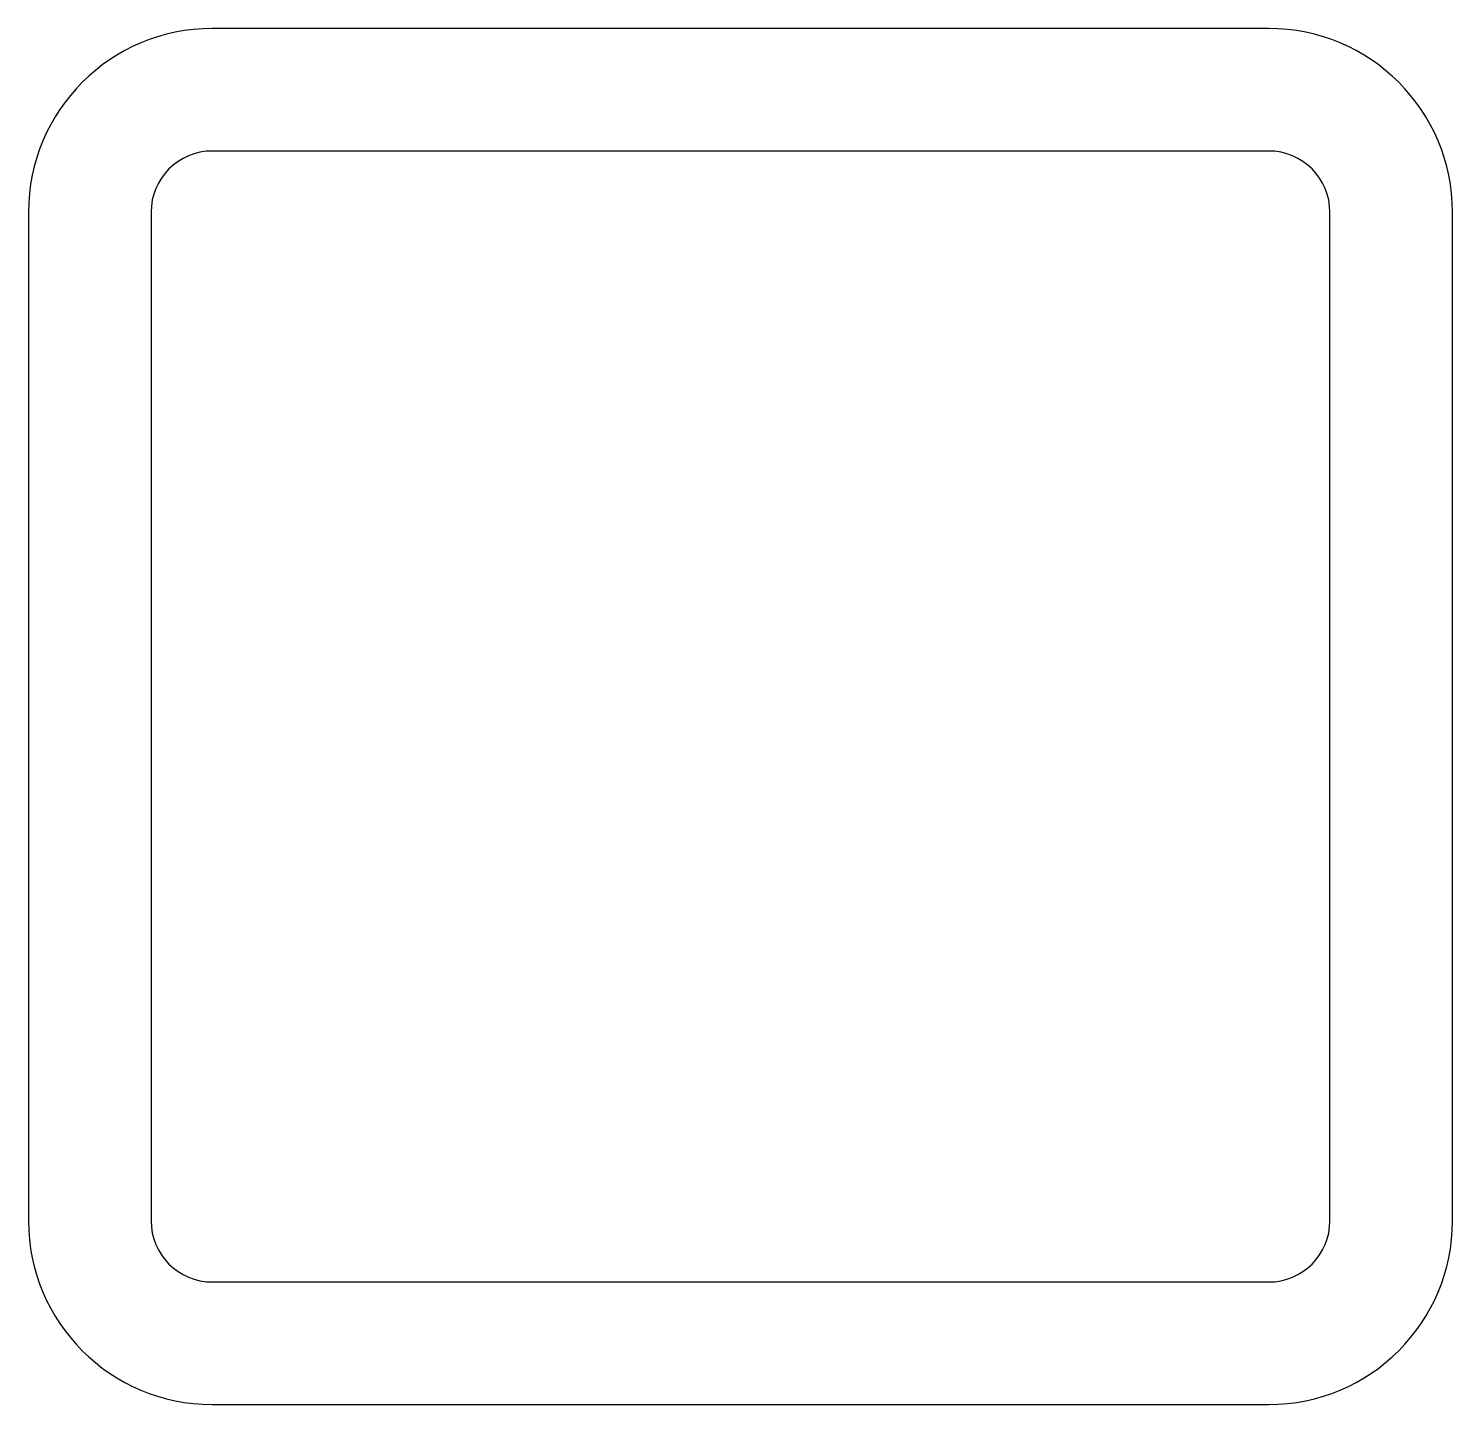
# Model space of a CAD drawing. Header units: millimetres. Extents: x 9.2 to 20.9, y -29.5 to -18.2.
import ezdxf

# ---------------------------------------------------------------- set-up
doc = ezdxf.new("R2010")
doc.units = ezdxf.units.MM
doc.layers.add('Sketch001', color=7, linetype='CONTINUOUS')

msp = doc.modelspace()

# ---------------------------------------------------------------- linework, layer by layer
at = {"layer": 'Sketch001'}
for p, q in [((19.37, -18.23), (10.75, -18.23)), ((19.37, -19.23), (10.75, -19.23)), ((9.25, -19.73), (9.25, -27.96)), ((10.25, -19.73), (10.25, -27.96)), ((19.87, -27.96), (19.87, -19.73)), ((20.87, -27.96), (20.87, -19.73)), ((10.75, -28.46), (19.37, -28.46)), ((10.75, -29.46), (19.37, -29.46))]:
    msp.add_line(p, q, dxfattribs=at)
for centre, radius, start, end in [((10.75, -19.73), 1.5, 90, 180), ((19.37, -19.73), 1.5, 0, 90), ((10.75, -19.73), 0.5, 90, 180), ((19.37, -19.73), 0.5, 0, 90), ((10.75, -27.96), 1.5, 180, -90), ((10.75, -27.96), 0.5, 180, -90), ((19.37, -27.96), 0.5, -90, 0), ((19.37, -27.96), 1.5, -90, 0)]:
    msp.add_arc(centre, radius, start, end, dxfattribs=at)

doc.saveas('drawing.dxf')
